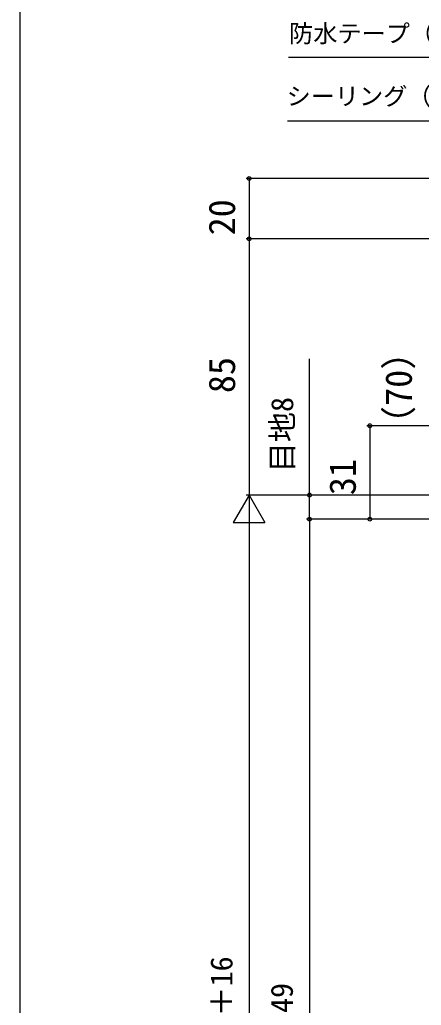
# Model space of a CAD drawing. Units: millimetres, scale not verified. Extents: x -525 to 525, y -783 to 779.
# Drawn here: x -525 to -392, y 287.2 to 614.1 of the extents above; entities that cross this region are included whole.
import ezdxf
from ezdxf.enums import TextEntityAlignment as Align

# ---------------------------------------------------------------- set-up
doc = ezdxf.new("R2010")
doc.units = ezdxf.units.MM
doc.header["$LTSCALE"] = 4
doc.layers.add('0-7_YKK_D', color=6, linetype='Continuous')
doc.layers.add('0-8_YKK_ZWAK', color=7, linetype='Continuous')
doc.styles.add('ＭＳ ゴシック', font='')
doc.styles.get('ＭＳ ゴシック').set_extended_font_data('MS Gothic')

msp = doc.modelspace()

# ---------------------------------------------------------------- linework, layer by layer
at = {"layer": '0-7_YKK_D'}
for p, q in [((-369.487, 561.428), (-450, 561.428)), ((-449, 561.428), (-449, 541.428)), ((-365.5, 541.428), (-450, 541.428)), ((-365.5, 541.428), (-450, 541.428)), ((-449, 541.428), (-449, 456.428)), ((-306.7, 479.428), (-410, 479.428)), ((-409, 479.428), (-409, 448.428)), ((-449, 456.428), (-454.25, 447.334)), ((-365.5, 456.428), (-450, 456.428)), ((-365.5, 456.428), (-450, 456.428)), ((-449, 456.428), (-443.75, 447.334)), ((-449, 456.428), (-449, 438.241)), ((-365.5, 456.428), (-430, 456.428)), ((-364, 448.428), (-430, 448.428)), ((-364, 448.428), (-430, 448.428)), ((-429, 448.428), (-429, 89.428)), ((-364, 448.428), (-410, 448.428)), ((-454.25, 447.334), (-443.75, 447.334)), ((-449, 445.928), (-449, 91.928))]:
    msp.add_line(p, q, dxfattribs=at)
for points in [[(-305, 512.753), (-306.078, 515.064), (-346.423, 601.586), (-435.9, 601.586)], [(-342.098, 560.788), (-343.176, 563.099), (-351.273, 580.463), (-436.287, 580.463)], [(-429, 448.428), (-429, 456.428), (-429, 501.653)]]:
    msp.add_lwpolyline(points, dxfattribs=at)
for centre in [(-449, 561.428), (-449, 541.428), (-449, 541.428), (-409, 479.428), (-429, 456.428), (-429, 448.428), (-429, 448.428), (-409, 448.428)]:
    msp.add_circle(centre, 0.637, dxfattribs=at)
at = {"layer": '0-8_YKK_ZWAK'}
msp.add_line((-525, 747.2), (-525, -782.8), dxfattribs=at)

# ---------------------------------------------------------------- texts
at = {"layer": '0-7_YKK_D', "style": 'ＭＳ ゴシック'}
for s, p in [('防水テープ（別途）', (-435.743, 604.824)), ('シーリング（別途）', (-436.572, 584.009))]:
    msp.add_text(s, height=5.865, dxfattribs=at).set_placement(p, align=Align.BOTTOM_LEFT)
for s, height, p in [('20', 8.798, (-451, 542.564)), ('85', 8.798, (-451, 490.235)), ('（70）', 8.798, (-392.432, 474.007)), ('目地8', 7.331, (-432.193, 463.971)), ('31', 8.798, (-411, 456.394)), ('モール出来高HM＝新設窓PH＋16', 7.331, (-452.307, 163.502)), ('新設窓PH＝新設窓H＋49', 7.331, (-432.307, 189.666))]:
    msp.add_text(s, height=height, rotation=90, dxfattribs=at).set_placement(p, align=Align.BOTTOM_LEFT)

doc.saveas('drawing.dxf')
